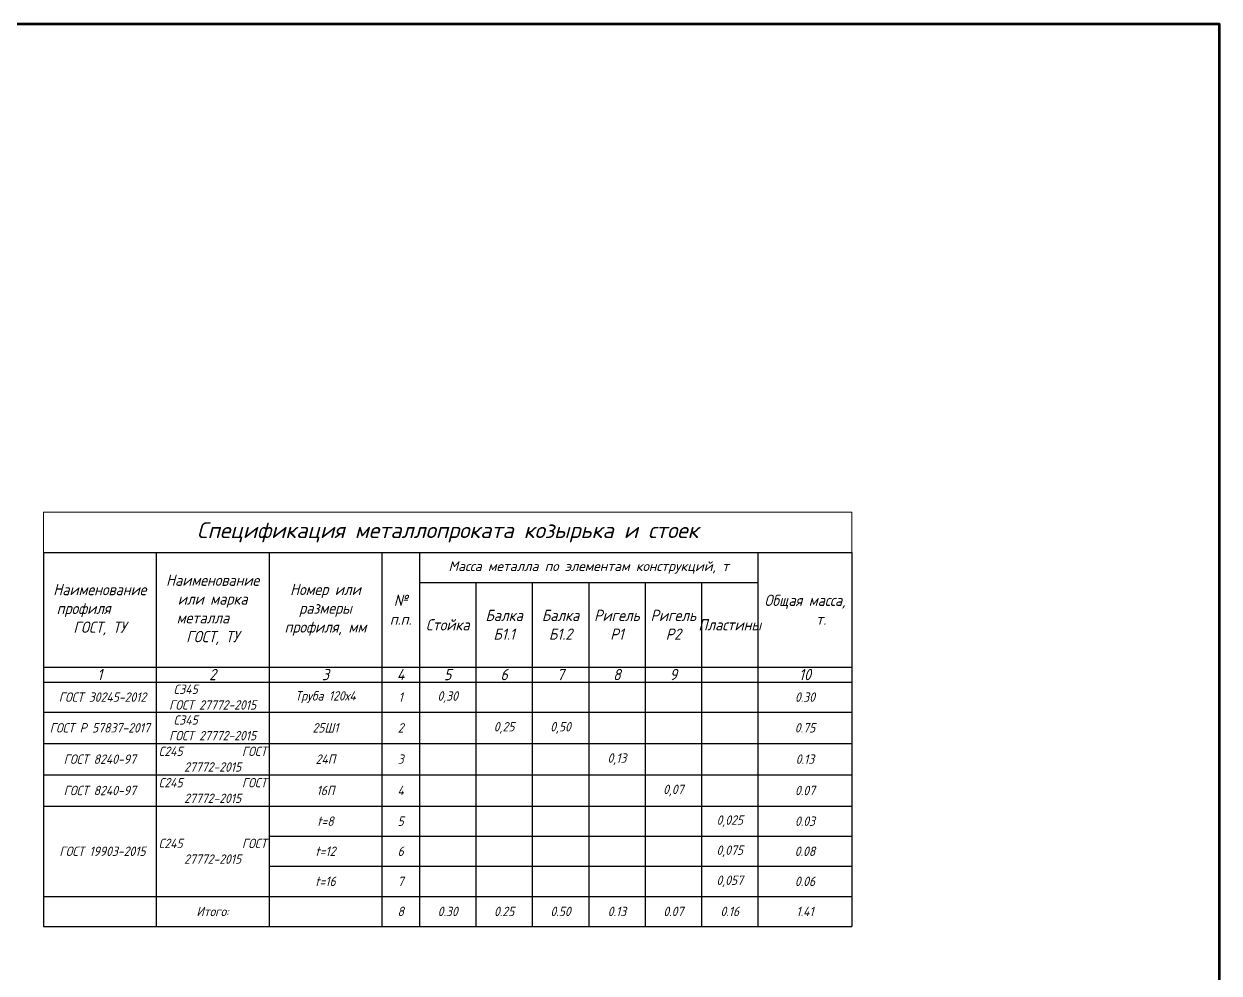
# Model space of a CAD drawing. Header units: millimetres. Extents: x 504091 to 2165846, y 135022 to 442887.
# Drawn here: x 942211 to 976108, y 261338 to 288268 of the extents above; entities that cross this region are included whole.
import ezdxf

# ---------------------------------------------------------------- set-up
doc = ezdxf.new("R2010")
doc.units = ezdxf.units.MM
doc.layers.get('Defpoints').update_dxf_attribs({"color": 255})
doc.layers.add('PS_Таблицы', color=7, linetype='Continuous')
doc.layers.add('Размеры КР', color=164, linetype='Continuous', lineweight=9)
doc.styles.add('GOST 2.304_new', font='isocpeur.ttf', dxfattribs={"width": 0.9, "oblique": 15})

# ---------------------------------------------------------------- blocks, each defined once
blk = doc.blocks.new('*T1565')
at = {"layer": 'Defpoints', "color": 8, "linetype": 'ByBlock', "lineweight": 0, "transparency": 16777216}
for p, q in [((0, 0), (22933, 0)), ((0, 0), (0, -1140)), ((22933, 0), (22933, -1140))]:
    blk.add_line(p, q, dxfattribs=at)
at = {"layer": 'PS_Таблицы', "color": 0, "linetype": 'ByBlock', "transparency": 16777216}
for p, q in [((0, -1140), (3200, -1140)), ((0, -1140), (0, -11752)), ((3200, -1140), (3200, -11752)), ((6400, -1140), (6400, -5672)), ((9600, -1140), (9600, -11752)), ((10667, -1140), (10667, -1994)), ((20267, -1140), (20267, -11752)), ((22933, -1140), (22933, -4392)), ((10667, -1994), (12267, -1994)), ((12267, -1994), (12267, -5672)), ((13867, -1994), (13867, -10899)), ((15467, -1994), (15467, -6561)), ((17067, -1994), (17067, -11752)), ((18667, -1994), (18667, -11752)), ((0, -4392), (22933, -4392)), ((10667, -4392), (10667, -11752)), ((0, -4819), (22933, -4819)), ((22933, -4819), (22933, -11752)), ((0, -5672), (20267, -5672)), ((0, -6561), (15467, -6561)), ((12267, -6561), (12267, -11752)), ((17067, -6561), (20267, -6561)), ((0, -7450), (13867, -7450)), ((15467, -7450), (20267, -7450)), ((15467, -7450), (15467, -11752)), ((0, -8339), (13867, -8339)), ((6400, -8339), (6400, -9192)), ((15467, -8339), (20267, -8339)), ((6400, -9192), (13867, -9192)), ((17067, -9192), (22933, -9192)), ((6400, -10046), (13867, -10046)), ((17067, -10046), (22933, -10046)), ((0, -10899), (22933, -10899)), ((0, -11752), (12267, -11752)), ((17067, -11752), (22933, -11752))]:
    blk.add_line(p, q, dxfattribs=at)
at = {"layer": 'PS_Таблицы', "color": 0, "linetype": 'ByBlock', "lineweight": -2, "transparency": 16777216}
for p, q in [((3200, -1140), (22933, -1140)), ((10667, -1994), (10667, -4392)), ((12267, -1994), (20267, -1994)), ((22933, -4392), (22933, -4819)), ((6400, -5672), (6400, -8339)), ((12267, -5672), (12267, -6561)), ((20267, -5672), (22933, -5672)), ((15467, -6561), (17067, -6561)), ((15467, -6561), (15467, -7450)), ((20267, -6561), (22933, -6561)), ((13867, -7450), (15467, -7450)), ((20267, -7450), (22933, -7450)), ((13867, -8339), (15467, -8339)), ((20267, -8339), (22933, -8339)), ((6400, -9192), (6400, -11752)), ((13867, -9192), (17067, -9192)), ((13867, -10046), (17067, -10046)), ((13867, -10899), (13867, -11752)), ((12267, -11752), (17067, -11752))]:
    blk.add_line(p, q, dxfattribs=at)
at = {"layer": 'PS_Таблицы', "color": 0, "transparency": 16777216, "attachment_point": 5, "style": 'GOST 2.304_new'}
for s, insert, char_height, width in [('{\\W1;Спецификация металлопроката козырька и стоек}', (11467, -570), 450, 22784), ('{\\W1;Масса металла по элементам конструкций, т}', (15467, -1567), 277.33, 9450.67), ('Наименование или марка металла    ГОСТ, ТУ ', (4800, -2766), 320, 3050.67), ('Номер или размеры профиля, мм', (8000, -2766), 320, 3050.67), ('Наименование профиля      ГОСТ, ТУ', (1600, -2766), 320, 3050.67), ('№ п.п.', (10133, -2766), 320, 917.33), ('Общая масса,       т.', (21600, -2766), 320, 2517.33), ('Стойка', (11467, -3193), 320, 1450.67), ('Балка Б1.1', (13067, -3193), 320, 1450.67), ('Балка Б1.2', (14667, -3193), 320, 1450.67), ('Ригель Р1', (16267, -3193), 320, 1450.67), ('Ригель Р2', (17867, -3193), 320, 1450.67), ('Пластины', (19467, -3193), 320, 1450.67), ('1', (1600, -4606), 320, 3050.67), ('2', (4800, -4606), 320, 3050.67), ('3', (8000, -4606), 320, 3050.67), ('4', (10133, -4606), 320, 917.33), ('5', (11467, -4606), 320, 1450.67), ('6', (13067, -4606), 320, 1450.67), ('7', (14667, -4606), 320, 1450.67), ('8', (16267, -4606), 320, 1450.67), ('9', (17867, -4606), 320, 1450.67), ('10', (21600, -4606), 320, 2517.33), ('С345           ГОСТ 27772-2015  ', (4800, -5246), 266.67, 3050.67), ('Труба 120х4 ', (8000, -5246), 266.67, 3050.67), ('0,30', (11467, -5246), 266.7, 1450.67), (' ГОСТ 30245-2012', (1600, -5246), 266.67, 3050.67), ('1', (10133, -5246), 267, 917.33), ('0.30', (21600, -5246), 266.7, 2517.33), ('С345           ГОСТ 27772-2015', (4800, -6117), 266.67, 3050.67), ('ГОСТ Р 57837-2017', (1600, -6117), 266.67, 3050.67), ('25Ш1 ', (8000, -6117), 266.7, 3050.67), ('2', (10133, -6117), 267, 917.33), ('0,25', (13067, -6117), 266.7, 1450.67), ('0,50', (14667, -6117), 266.7, 1450.67), ('0.75', (21600, -6117), 266.7, 2517.33), ('С245           ГОСТ 27772-2015', (4800, -7006), 266.67, 3050.67), ('ГОСТ 8240-97', (1600, -7006), 266.67, 3050.67), ('24П', (8000, -7006), 266.7, 3050.67), ('3', (10133, -7006), 267, 917.33), ('0,13', (16267, -7006), 266.7, 1450.67), ('0.13', (21600, -7006), 266.7, 2517.33), ('ГОСТ 8240-97', (1600, -7895), 266.67, 3050.67), ('С245           ГОСТ 27772-2015', (4800, -7895), 266.67, 3050.67), ('16П', (8000, -7895), 266.7, 3050.67), ('4', (10133, -7895), 267, 917.33), ('0,07', (17867, -7895), 266.7, 1450.67), ('0.07', (21600, -7895), 266.7, 2517.33), ('t=8    ', (8000, -8766), 266.7, 3050.67), ('5', (10133, -8766), 267, 917.33), ('0,025', (19467, -8766), 266.7, 1450.67), ('0.03', (21600, -8766), 266.7, 2517.33), (' ГОСТ 19903-2015', (1600, -9619), 266.67, 3050.67), ('С245           ГОСТ 27772-2015    ', (4800, -9619), 266.67, 3050.67), ('t=12       ', (8000, -9619), 266.67, 3050.67), ('6', (10133, -9619), 267, 917.33), ('0,075', (19467, -9619), 266.7, 1450.67), ('0.08', (21600, -9619), 266.7, 2517.33), ('t=16     ', (8000, -10472), 266.7, 3050.67), ('7', (10133, -10472), 267, 917.33), ('0,057', (19467, -10472), 266.7, 1450.67), ('0.06', (21600, -10472), 266.7, 2517.33), ('Итого:', (4800, -11326), 266.7, 2920), ('8', (10133, -11326), 267, 917.33), ('0.30', (11467, -11326), 266.7, 1450.67), ('0.25', (13067, -11326), 266.7, 1450.67), ('0.50', (14667, -11326), 266.7, 1450.67), ('0.13', (16267, -11326), 266.7, 1450.67), ('0.07', (17867, -11326), 266.7, 1450.67), ('0.16', (19467, -11326), 266.7, 1450.67), ('1.41', (21600, -11326), 266.7, 2517.33)]:
    blk.add_mtext(s, dxfattribs=dict(at, insert=insert, char_height=char_height, width=width))

msp = doc.modelspace()

# ---------------------------------------------------------------- linework, layer by layer
at = {"layer": 'Размеры КР', "lineweight": 60}
msp.add_lwpolyline([(817805.6394, 288268.3284), (976107.5028, 288268.3284), (976107.5028, 198692.0549), (817805.6394, 198692.0549)], close=True, dxfattribs=at)

# ---------------------------------------------------------------- block references
msp.add_blockref('*T1565', (942762.9837, 274413.9141))

doc.saveas('drawing.dxf')
